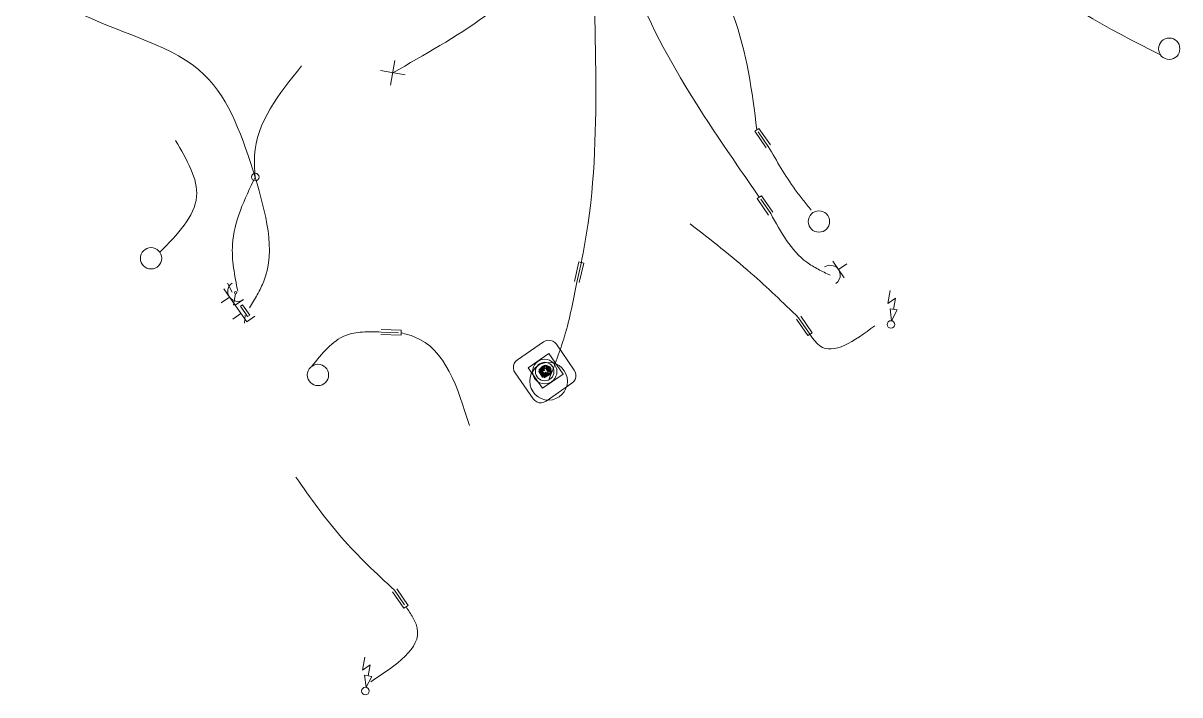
# Model space of a CAD drawing. Header units: metres. Extents: x 2747662.9 to 2747731.3, y 1250221.9 to 1250283.3.
# Drawn here: x 2747678 to 2747687.21, y 1250221.94 to 1250227.28 of the extents above; entities that cross this region are included whole.
import ezdxf

# ---------------------------------------------------------------- set-up
doc = ezdxf.new("R2010")
doc.units = ezdxf.units.M
doc.header["$MEASUREMENT"] = 0
for name, pattern in [('EL_Boden', [900, 600, -300]), ('EL_Hohlboden', [1350, 600, -150, 150, -150, 150, -150]), ('EL_Hohldecke', [1500, 600, -300, 0, -300, 0, -300])]:
    doc.linetypes.add(name, pattern=pattern)
doc.layers.add('___elektro', color=7, linetype='Continuous')
doc.layers.add('___sanitär', color=7, linetype='Continuous')

msp = doc.modelspace()

# ---------------------------------------------------------------- linework, layer by layer
at = {"color": 30, "linetype": 'Continuous', "lineweight": 0, "true_color": 0xff8d1c}
for p, q in [((2747683.8613, 1250226.4464), (2747683.8284, 1250226.4236)), ((2747683.9524, 1250226.3149), (2747683.8613, 1250226.4464)), ((2747683.8284, 1250226.4236), (2747683.9195, 1250226.2921)), ((2747683.9359, 1250226.3035), (2747683.8562, 1250226.4186)), ((2747683.9359, 1250226.3035), (2747683.9359, 1250226.3035)), ((2747679.8506, 1250226.0594), (2747679.8506, 1250226.0594)), ((2747679.8506, 1250226.0594), (2747679.8506, 1250226.0594)), ((2747683.8802, 1250225.9114), (2747683.8473, 1250225.8887)), ((2747683.8473, 1250225.8887), (2747683.9384, 1250225.7571)), ((2747683.9549, 1250225.7685), (2747683.8752, 1250225.8836)), ((2747683.9713, 1250225.7799), (2747683.8802, 1250225.9114)), ((2747683.9549, 1250225.7685), (2747683.9549, 1250225.7685)), ((2747682.4274, 1250225.3843), (2747682.3917, 1250225.2283)), ((2747682.4111, 1250225.2238), (2747682.4425, 1250225.3603)), ((2747682.4664, 1250225.3753), (2747682.4274, 1250225.3843)), ((2747682.4306, 1250225.2194), (2747682.4664, 1250225.3753)), ((2747682.4111, 1250225.2238), (2747682.4111, 1250225.2238)), ((2747684.1606, 1250224.9285), (2747684.2517, 1250224.797)), ((2747684.1771, 1250224.9399), (2747684.2568, 1250224.8248)), ((2747684.1771, 1250224.9399), (2747684.1771, 1250224.9399)), ((2747684.2846, 1250224.8197), (2747684.1935, 1250224.9513)), ((2747680.8519, 1250224.8061), (2747681.0118, 1250224.8)), ((2747680.8527, 1250224.8261), (2747680.9926, 1250224.8207)), ((2747680.8527, 1250224.8261), (2747680.8527, 1250224.8261)), ((2747681.0134, 1250224.8399), (2747680.8535, 1250224.8461)), ((2747681.0118, 1250224.8), (2747681.0134, 1250224.8399)), ((2747684.2517, 1250224.797), (2747684.2846, 1250224.8197)), ((2747680.944, 1250222.7585), (2747681.0351, 1250222.627)), ((2747680.9605, 1250222.7699), (2747681.0402, 1250222.6548)), ((2747680.9605, 1250222.7699), (2747680.9605, 1250222.7699)), ((2747681.068, 1250222.6498), (2747680.9769, 1250222.7813)), ((2747681.0351, 1250222.627), (2747681.068, 1250222.6498))]:
    msp.add_line(p, q, dxfattribs=at)
msp.add_circle((2747679.8506, 1250226.0594), 0.0303, dxfattribs=at)
msp.add_circle((2747679.8506, 1250226.0594), 0.0303, dxfattribs=at)
for points, knots in [([(2747687.0574, 1250227.0322), (2747686.6394, 1250227.246), (2747686.2214, 1250227.4598), (2747685.9152, 1250227.7614), (2747685.4297, 1250228.2395), (2747685.2252, 1250228.9382), (2747684.8427, 1250229.6231), (2747684.6812, 1250229.9124), (2747684.4879, 1250230.1992), (2747684.1937, 1250230.2576), (2747684.1301, 1250230.2702), (2747684.0617, 1250230.2721), (2747683.9974, 1250230.2602), (2747683.9076, 1250230.2436), (2747683.8256, 1250230.2001), (2747683.7436, 1250230.1566)], [0, 0, 0, 0, 1, 1, 1, 2, 2, 2, 3, 3, 3, 4, 4, 4, 5, 5, 5, 5]), ([(2747683.8448, 1250226.435), (2747683.806, 1250226.7405), (2747683.7673, 1250227.0459), (2747683.6537, 1250227.3575), (2747683.3992, 1250228.0559), (2747682.7691, 1250228.7849), (2747682.9819, 1250229.3596), (2747683.0774, 1250229.6176), (2747683.3427, 1250229.8445), (2747683.608, 1250230.0714)], [0, 0, 0, 0, 1, 1, 1, 2, 2, 2, 3, 3, 3, 3]), ([(2747680.9458, 1250226.89), (2747681.4518, 1250227.1758), (2747681.9578, 1250227.4615), (2747682.2336, 1250227.9002), (2747682.4702, 1250228.2766), (2747682.5374, 1250228.7656), (2747682.6045, 1250229.2546)], [0, 0, 0, 0, 1, 1, 1, 2, 2, 2, 2]), ([(2747682.4425, 1250225.3603), (2747682.4489, 1250225.3914), (2747682.4553, 1250225.4224), (2747682.4614, 1250225.4535), (2747682.6268, 1250226.3022), (2747682.5349, 1250227.1803), (2747682.5508, 1250228.0474), (2747682.5583, 1250228.4552), (2747682.5896, 1250228.8606), (2747682.621, 1250229.266)], [0, 0, 0, 0, 1, 1, 1, 2, 2, 2, 3, 3, 3, 3]), ([(2747683.8638, 1250225.9), (2747683.8063, 1250225.9828), (2747683.7488, 1250226.0655), (2747683.6913, 1250226.1491), (2747683.2745, 1250226.7549), (2747682.857, 1250227.4053), (2747682.7129, 1250228.1147), (2747682.6364, 1250228.4912), (2747682.6369, 1250228.8843), (2747682.6374, 1250229.2774)], [0, 0, 0, 0, 1, 1, 1, 2, 2, 2, 3, 3, 3, 3]), ([(2747679.0921, 1250225.461), (2747679.2313, 1250225.6038), (2747679.3705, 1250225.7465), (2747679.384, 1250225.9035), (2747679.3962, 1250226.0448), (2747679.3066, 1250226.1976), (2747679.2171, 1250226.3504)], [0, 0, 0, 0, 1, 1, 1, 2, 2, 2, 2]), ([(2747684.1771, 1250224.9399), (2747684.0523, 1250225.0602), (2747683.9276, 1250225.1804), (2747683.7975, 1250225.2945), (2747683.6411, 1250225.4317), (2747683.477, 1250225.56), (2747683.3129, 1250225.6882)], [0, 0, 0, 0, 1, 1, 1, 2, 2, 2, 2]), ([(2747681.0126, 1250224.8199), (2747681.048, 1250224.8106), (2747681.0835, 1250224.8013), (2747681.1163, 1250224.7885), (2747681.3683, 1250224.6901), (2747681.4619, 1250224.3853), (2747681.5555, 1250224.0806)], [0, 0, 0, 0, 1, 1, 1, 2, 2, 2, 2]), ([(2747680.9605, 1250222.7699), (2747680.8142, 1250222.9058), (2747680.668, 1250223.0416), (2747680.5375, 1250223.1911), (2747680.4062, 1250223.3415), (2747680.2908, 1250223.5056), (2747680.1753, 1250223.6697)], [0, 0, 0, 0, 1, 1, 1, 2, 2, 2, 2])]:
    msp.add_open_spline(points, degree=3, knots=knots, dxfattribs=at)
at = {"color": 30, "linetype": 'EL_Boden', "lineweight": 0, "true_color": 0xff8d1c}
for points, knots in [([(2747678.003, 1250227.6436), (2747678.1576, 1250227.5385), (2747678.3122, 1250227.4334), (2747678.4844, 1250227.3496), (2747678.8117, 1250227.1904), (2747679.2024, 1250227.1082), (2747679.4452, 1250226.8742), (2747679.6514, 1250226.6756), (2747679.751, 1250226.3675), (2747679.8506, 1250226.0594)], [0, 0, 0, 0, 1, 1, 1, 2, 2, 2, 3, 3, 3, 3]), ([(2747680.22, 1250226.9453), (2747680.0395, 1250226.7198), (2747679.859, 1250226.4943), (2747679.8447, 1250226.2308), (2747679.8417, 1250226.1748), (2747679.8462, 1250226.1171), (2747679.8506, 1250226.0594)], [0, 0, 0, 0, 1, 1, 1, 2, 2, 2, 2])]:
    msp.add_open_spline(points, degree=3, knots=knots, dxfattribs=at)
at = {"color": 30, "linetype": 'EL_Hohldecke', "lineweight": 0, "true_color": 0xff8d1c}
for points in [[(2747684.2764, 1250225.7961), (2747684.2334, 1250225.8495), (2747684.1904, 1250225.9029), (2747684.1504, 1250225.9583), (2747684.0712, 1250226.068), (2747684.0035, 1250226.1857), (2747683.9359, 1250226.3035)], [(2747684.4284, 1250225.278), (2747684.3637, 1250225.3089), (2747684.2989, 1250225.3398), (2747684.2431, 1250225.381), (2747684.116, 1250225.4747), (2747684.0354, 1250225.6216), (2747683.9549, 1250225.7685)], [(2747682.1887, 1250224.4459), (2747682.2336, 1250224.5609), (2747682.2785, 1250224.6759), (2747682.3136, 1250224.7937), (2747682.3554, 1250224.9344), (2747682.3833, 1250225.0791), (2747682.4111, 1250225.2238)], [(2747684.2568, 1250224.8248), (2747684.2848, 1250224.7827), (2747684.3128, 1250224.7406), (2747684.3457, 1250224.7165), (2747684.4552, 1250224.6367), (2747684.6191, 1250224.756), (2747684.7831, 1250224.8752)], [(2747680.302, 1250224.5546), (2747680.3826, 1250224.6551), (2747680.4633, 1250224.7555), (2747680.5697, 1250224.7979), (2747680.6534, 1250224.8312), (2747680.753, 1250224.8287), (2747680.8527, 1250224.8261)], [(2747681.0516, 1250222.6384), (2747681.0902, 1250222.5809), (2747681.1288, 1250222.5234), (2747681.1404, 1250222.469), (2747681.1744, 1250222.3086), (2747680.9729, 1250222.1755), (2747680.7715, 1250222.0424)]]:
    msp.add_open_spline(points, degree=3, knots=[0, 0, 0, 0, 1, 1, 1, 2, 2, 2, 2], dxfattribs=at)
at = {"color": 30, "linetype": 'EL_Hohlboden', "lineweight": 0, "true_color": 0xff8d1c}
for points in [[(2747679.7119, 1250225.1502), (2747679.6871, 1250225.2753), (2747679.6623, 1250225.4004), (2747679.6697, 1250225.5221), (2747679.6808, 1250225.7064), (2747679.7657, 1250225.8829), (2747679.8506, 1250226.0594)], [(2747679.804, 1250225.0181), (2747679.8476, 1250225.088), (2747679.8911, 1250225.1579), (2747679.9194, 1250225.231), (2747680.0165, 1250225.4819), (2747679.9336, 1250225.7706), (2747679.8506, 1250226.0594)]]:
    msp.add_open_spline(points, degree=3, knots=[0, 0, 0, 0, 1, 1, 1, 2, 2, 2, 2], dxfattribs=at)
at = {"layer": '___elektro', "color": 30, "linetype": 'Continuous', "lineweight": 0, "true_color": 0xff8d1c}
for p, q in [((2747687.0789, 1250227.1505), (2747687.0789, 1250227.1505)), ((2747687.1972, 1250227.129), (2747687.1972, 1250227.129)), ((2747680.9279, 1250226.7917), (2747680.9636, 1250226.9884)), ((2747687.0574, 1250227.0322), (2747687.0575, 1250227.0322)), ((2747687.1757, 1250227.0107), (2747687.1757, 1250227.0107)), ((2747687.1757, 1250227.0107), (2747687.1757, 1250227.0107)), ((2747687.1757, 1250227.0107), (2747687.1757, 1250227.0107)), ((2747681.0442, 1250226.8722), (2747680.8474, 1250226.9079)), ((2747680.9458, 1250226.89), (2747680.9458, 1250226.8901)), ((2747684.2906, 1250225.7756), (2747684.2906, 1250225.7756)), ((2747684.4089, 1250225.7541), (2747684.4089, 1250225.7541)), ((2747684.2691, 1250225.6573), (2747684.2692, 1250225.6573)), ((2747684.3874, 1250225.6358), (2747684.3874, 1250225.6359)), ((2747684.3874, 1250225.6358), (2747684.3874, 1250225.6359)), ((2747684.3874, 1250225.6358), (2747684.3874, 1250225.6359)), ((2747678.9733, 1250225.4833), (2747678.9734, 1250225.4833)), ((2747679.0916, 1250225.4618), (2747679.0916, 1250225.4618)), ((2747678.9518, 1250225.365), (2747678.9519, 1250225.365)), ((2747679.0701, 1250225.3435), (2747679.0702, 1250225.3436)), ((2747679.0701, 1250225.3435), (2747679.0702, 1250225.3436)), ((2747679.0701, 1250225.3435), (2747679.0702, 1250225.3436)), ((2747684.5398, 1250225.2578), (2747684.4487, 1250225.3894)), ((2747684.4942, 1250225.3236), (2747684.56, 1250225.3691)), ((2747684.56, 1250225.3691), (2747684.56, 1250225.3692)), ((2747684.56, 1250225.3691), (2747684.56, 1250225.3692)), ((2747679.6917, 1250225.0389), (2747679.6006, 1250225.1704)), ((2747679.6677, 1250225.1438), (2747679.6303, 1250225.2153)), ((2747684.888, 1250225.052), (2747684.9069, 1250225.1563)), ((2747679.6462, 1250225.1046), (2747679.5804, 1250225.0591)), ((2747679.5804, 1250225.0591), (2747679.5804, 1250225.0591)), ((2747679.5804, 1250225.0591), (2747679.5804, 1250225.0591)), ((2747679.6937, 1250225.129), (2747679.6778, 1250225.0414)), ((2747679.7575, 1250225.0844), (2747679.6917, 1250225.0389)), ((2747684.9496, 1250225.0947), (2747684.888, 1250225.052)), ((2747684.9337, 1250225.0066), (2747684.9496, 1250225.0947)), ((2747679.7373, 1250224.9731), (2747679.6715, 1250224.9275)), ((2747679.6778, 1250225.0414), (2747679.6917, 1250225.0389)), ((2747679.6917, 1250225.0389), (2747679.7828, 1250224.9073)), ((2747679.7708, 1250224.9598), (2747679.7664, 1250224.8959)), ((2747684.9625, 1250225.0014), (2747684.9048, 1250225.0118)), ((2747684.9172, 1250224.9158), (2747684.9048, 1250225.0118)), ((2747684.9172, 1250224.9158), (2747684.9625, 1250225.0014)), ((2747679.6715, 1250224.9275), (2747679.6715, 1250224.9276)), ((2747679.7828, 1250224.9073), (2747679.8486, 1250224.9529)), ((2747684.9117, 1250224.886), (2747684.9118, 1250224.886)), ((2747680.302, 1250224.5546), (2747680.3021, 1250224.5547)), ((2747680.4203, 1250224.5332), (2747680.4203, 1250224.5332)), ((2747680.2806, 1250224.4364), (2747680.2806, 1250224.4364)), ((2747680.3988, 1250224.4149), (2747680.3989, 1250224.4149)), ((2747680.3988, 1250224.4149), (2747680.3989, 1250224.4149)), ((2747680.3988, 1250224.4149), (2747680.3989, 1250224.4149)), ((2747680.7045, 1250222.134), (2747680.7234, 1250222.2384)), ((2747680.7662, 1250222.1767), (2747680.7045, 1250222.134)), ((2747680.7502, 1250222.0886), (2747680.7662, 1250222.1767)), ((2747680.779, 1250222.0834), (2747680.7214, 1250222.0939)), ((2747680.7337, 1250221.9978), (2747680.7214, 1250222.0939)), ((2747680.7337, 1250221.9978), (2747680.779, 1250222.0834)), ((2747680.7283, 1250221.968), (2747680.7283, 1250221.968))]:
    msp.add_line(p, q, dxfattribs=at)
msp.add_lwpolyline([(2747679.8068, 1250224.9605), (2747679.7499, 1250225.0427), (2747679.7335, 1250225.0313), (2747679.7904, 1250224.9491)], close=True, dxfattribs=at)
for centre, radius in [((2747687.1273, 1250227.0806), 0.085), ((2747684.339, 1250225.7057), 0.085), ((2747679.0217, 1250225.4134), 0.085), ((2747679.6955, 1250225.1388), 0.01), ((2747684.9117, 1250224.886), 0.0303), ((2747680.3504, 1250224.4848), 0.085), ((2747682.1867, 1250224.4344), 0.15), ((2747680.7283, 1250221.968), 0.0303)]:
    msp.add_circle(centre, radius, dxfattribs=at)
for centre, start, end in [((2747684.4285, 1250225.278), 304.70989, 124.70989), ((2747679.7119, 1250225.1502), 124.70989, 304.70989)]:
    msp.add_arc(centre, 0.08, start, end, dxfattribs=at)
at = {"layer": '___sanitär', "color": 106, "linetype": 'Continuous', "lineweight": 0, "true_color": 0x008a1e}
for p, q in [((2747682.0416, 1250224.6758), (2747682.1447, 1250224.7472)), ((2747682.0416, 1250224.6758), (2747682.1447, 1250224.7472)), ((2747682.162, 1250224.7561), (2747682.1447, 1250224.7472)), ((2747682.162, 1250224.7561), (2747682.1447, 1250224.7472)), ((2747682.1447, 1250224.7472), (2747682.1448, 1250224.7473)), ((2747682.181, 1250224.7603), (2747682.162, 1250224.7561)), ((2747682.181, 1250224.7603), (2747682.162, 1250224.7561)), ((2747682.2005, 1250224.7593), (2747682.181, 1250224.7603)), ((2747682.2005, 1250224.7593), (2747682.181, 1250224.7603)), ((2747682.219, 1250224.7534), (2747682.2005, 1250224.7593)), ((2747682.219, 1250224.7534), (2747682.2005, 1250224.7593)), ((2747682.2353, 1250224.7428), (2747682.219, 1250224.7534)), ((2747682.2353, 1250224.7428), (2747682.219, 1250224.7534)), ((2747682.2484, 1250224.7284), (2747682.2353, 1250224.7428)), ((2747682.2484, 1250224.7284), (2747682.2353, 1250224.7428)), ((2747682.2484, 1250224.7284), (2747682.2484, 1250224.7285)), ((2747682.2484, 1250224.7284), (2747682.3913, 1250224.5221)), ((2747682.2484, 1250224.7284), (2747682.3913, 1250224.5221)), ((2747681.924, 1250224.5913), (2747681.9135, 1250224.5749)), ((2747681.924, 1250224.5913), (2747681.9135, 1250224.5749)), ((2747681.9384, 1250224.6043), (2747681.924, 1250224.5913)), ((2747681.9384, 1250224.6043), (2747681.924, 1250224.5913)), ((2747681.9384, 1250224.6043), (2747682.0416, 1250224.6758)), ((2747681.9384, 1250224.6043), (2747682.0416, 1250224.6758)), ((2747681.9384, 1250224.6043), (2747681.9384, 1250224.6044)), ((2747682.0245, 1250224.5422), (2747682.1889, 1250224.6562)), ((2747682.1889, 1250224.6562), (2747682.0245, 1250224.5422)), ((2747682.0416, 1250224.6758), (2747682.0416, 1250224.6758)), ((2747682.1889, 1250224.6562), (2747682.3029, 1250224.4918)), ((2747682.1889, 1250224.6562), (2747682.3029, 1250224.4918)), ((2747682.1889, 1250224.6562), (2747682.1889, 1250224.6562)), ((2747681.9075, 1250224.5564), (2747681.9066, 1250224.537)), ((2747681.9075, 1250224.5564), (2747681.9066, 1250224.537)), ((2747681.9066, 1250224.537), (2747681.9107, 1250224.518)), ((2747681.9066, 1250224.537), (2747681.9107, 1250224.518)), ((2747681.9135, 1250224.5749), (2747681.9075, 1250224.5564)), ((2747681.9135, 1250224.5749), (2747681.9075, 1250224.5564)), ((2747681.9107, 1250224.518), (2747681.9196, 1250224.5007)), ((2747681.9107, 1250224.518), (2747681.9196, 1250224.5007)), ((2747681.9196, 1250224.5007), (2747681.9196, 1250224.5007)), ((2747682.0625, 1250224.2943), (2747681.9196, 1250224.5007)), ((2747682.0625, 1250224.2943), (2747681.9196, 1250224.5007)), ((2747682.0245, 1250224.5422), (2747682.1385, 1250224.3778)), ((2747682.0245, 1250224.5422), (2747682.1385, 1250224.3778)), ((2747682.0245, 1250224.5422), (2747682.0246, 1250224.5422)), ((2747682.1086, 1250224.5105), (2747682.1382, 1250224.4678)), ((2747682.1546, 1250224.5582), (2747682.1119, 1250224.5286)), ((2747682.1431, 1250224.4712), (2747682.1135, 1250224.514)), ((2747682.1153, 1250224.5237), (2747682.158, 1250224.5533)), ((2747682.1247, 1250224.5083), (2747682.1418, 1250224.4837)), ((2747682.1524, 1250224.5421), (2747682.1278, 1250224.525)), ((2747682.1467, 1250224.4871), (2747682.1297, 1250224.5117)), ((2747682.1312, 1250224.5201), (2747682.1558, 1250224.5372)), ((2747682.1318, 1250224.5223), (2747682.1364, 1250224.5255)), ((2747682.1348, 1250224.5062), (2747682.1399, 1250224.5097)), ((2747682.1498, 1250224.5257), (2747682.144, 1250224.5217)), ((2747682.1475, 1250224.5168), (2747682.1532, 1250224.5208)), ((2747682.1956, 1250224.4991), (2747682.1529, 1250224.4694)), ((2747682.1797, 1250224.5027), (2747682.1551, 1250224.4856)), ((2747682.1635, 1250224.506), (2747682.1577, 1250224.502)), ((2747682.1611, 1250224.4971), (2747682.1669, 1250224.501)), ((2747682.1637, 1250224.5171), (2747682.1637, 1250224.5171)), ((2747682.1637, 1250224.5171), (2747682.1637, 1250224.5171)), ((2747682.1642, 1250224.5357), (2747682.1813, 1250224.511)), ((2747682.1678, 1250224.5515), (2747682.1974, 1250224.5088)), ((2747682.1862, 1250224.5144), (2747682.1691, 1250224.5391)), ((2747682.2023, 1250224.5122), (2747682.1727, 1250224.555)), ((2747682.3913, 1250224.5221), (2747682.3914, 1250224.5221)), ((2747682.4002, 1250224.5048), (2747682.3913, 1250224.5221)), ((2747682.4002, 1250224.5048), (2747682.3913, 1250224.5221)), ((2747682.4043, 1250224.4858), (2747682.4002, 1250224.5048)), ((2747682.4043, 1250224.4858), (2747682.4002, 1250224.5048)), ((2747682.1385, 1250224.3778), (2747682.3029, 1250224.4918)), ((2747682.3029, 1250224.4918), (2747682.1385, 1250224.3778)), ((2747682.1433, 1250224.4938), (2747682.1485, 1250224.4974)), ((2747682.1563, 1250224.4645), (2747682.199, 1250224.4941)), ((2747682.1574, 1250224.4853), (2747682.162, 1250224.4885)), ((2747682.1585, 1250224.4806), (2747682.1832, 1250224.4977)), ((2747682.3725, 1250224.4184), (2747682.1662, 1250224.2755)), ((2747682.3725, 1250224.4184), (2747682.1662, 1250224.2755)), ((2747682.3029, 1250224.4918), (2747682.3029, 1250224.4919)), ((2747682.3725, 1250224.4184), (2747682.3869, 1250224.4315)), ((2747682.3725, 1250224.4184), (2747682.3869, 1250224.4315)), ((2747682.3725, 1250224.4184), (2747682.3725, 1250224.4185)), ((2747682.3869, 1250224.4315), (2747682.3974, 1250224.4478)), ((2747682.3869, 1250224.4315), (2747682.3974, 1250224.4478)), ((2747682.3974, 1250224.4478), (2747682.4034, 1250224.4664)), ((2747682.3974, 1250224.4478), (2747682.4034, 1250224.4664)), ((2747682.4034, 1250224.4664), (2747682.4043, 1250224.4858)), ((2747682.4034, 1250224.4664), (2747682.4043, 1250224.4858)), ((2747682.1385, 1250224.3778), (2747682.1386, 1250224.3779)), ((2747682.0625, 1250224.2943), (2747682.0626, 1250224.2944)), ((2747682.0625, 1250224.2943), (2747682.0756, 1250224.2799)), ((2747682.0625, 1250224.2943), (2747682.0756, 1250224.2799)), ((2747682.0756, 1250224.2799), (2747682.0919, 1250224.2694)), ((2747682.0756, 1250224.2799), (2747682.0919, 1250224.2694)), ((2747682.0919, 1250224.2694), (2747682.1104, 1250224.2634)), ((2747682.0919, 1250224.2694), (2747682.1104, 1250224.2634)), ((2747682.1104, 1250224.2634), (2747682.1299, 1250224.2625)), ((2747682.1104, 1250224.2634), (2747682.1299, 1250224.2625)), ((2747682.1299, 1250224.2625), (2747682.1489, 1250224.2666)), ((2747682.1299, 1250224.2625), (2747682.1489, 1250224.2666)), ((2747682.1489, 1250224.2666), (2747682.1662, 1250224.2755)), ((2747682.1489, 1250224.2666), (2747682.1662, 1250224.2755)), ((2747682.1662, 1250224.2755), (2747682.1662, 1250224.2755))]:
    msp.add_line(p, q, dxfattribs=at)
for centre, radius in [((2747682.1555, 1250224.5114), 0.0975), ((2747682.1555, 1250224.5114), 0.0737), ((2747682.1637, 1250224.5171), 0.0445), ((2747682.1637, 1250224.5171), 0.0445), ((2747682.1637, 1250224.5171), 0.0375), ((2747682.1637, 1250224.5171), 0.0375), ((2747682.1637, 1250224.5171), 0.0375), ((2747682.1637, 1250224.5171), 0.0375)]:
    msp.add_circle(centre, radius, dxfattribs=at)
for centre, radius, start, end in [((2747682.1111, 1250224.5122), 0.003, 34.7099, 214.7099), ((2747682.1136, 1250224.5262), 0.003, 124.7099, 304.70989), ((2747682.1272, 1250224.51), 0.003, 34.70989, 214.70989), ((2747682.1295, 1250224.5226), 0.003, 124.70989, 304.7099), ((2747682.1774, 1250224.5266), 0.041, 148.66216, 280.75763), ((2747682.1774, 1250224.5266), 0.041, 148.66216, 280.75763), ((2747682.1774, 1250224.5266), 0.041, 148.66216, 280.75763), ((2747682.1457, 1250224.5192), 0.003, 124.70989, 304.70989), ((2747682.1515, 1250224.5232), 0.003, 304.7099, 124.70989), ((2747682.1541, 1250224.5396), 0.003, 304.7099, 124.70988), ((2747682.1563, 1250224.5558), 0.003, 304.7099, 124.70989), ((2747682.1594, 1250224.4995), 0.003, 124.70989, 304.70989), ((2747682.1652, 1250224.5035), 0.003, 304.7099, 124.70989), ((2747682.1666, 1250224.5374), 0.003, 34.70989, 214.70989), ((2747682.1702, 1250224.5532), 0.003, 34.70989, 214.70989), ((2747682.1815, 1250224.5002), 0.003, 304.70989, 124.7099), ((2747682.1837, 1250224.5127), 0.003, 214.70989, 34.70989), ((2747682.1973, 1250224.4966), 0.003, 304.7099, 124.70989), ((2747682.1999, 1250224.5105), 0.003, 214.7099, 34.70989), ((2747682.1407, 1250224.4695), 0.003, 214.70989, 34.70989), ((2747682.1443, 1250224.4854), 0.003, 214.70989, 34.70989), ((2747682.1546, 1250224.467), 0.003, 124.70989, 304.70989), ((2747682.1568, 1250224.4831), 0.003, 124.70989, 304.7099)]:
    msp.add_arc(centre, radius, start, end, dxfattribs=at)

doc.saveas('drawing.dxf')
